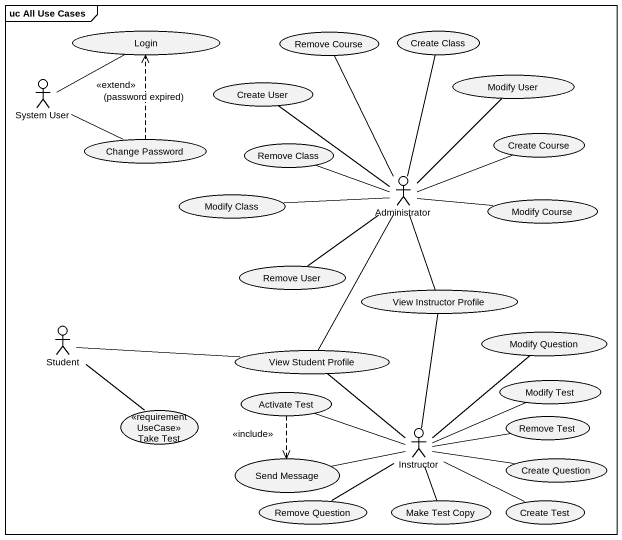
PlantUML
@startuml
mainframe uc All Use Cases
usecase Login
usecase "Remove Course" as Remove_Course
usecase "Create Class" as Create_Class
usecase "Modify User" as Modify_User
actor "System User" as System_User
usecase "Create User" as Create_User
usecase "Change Password" as Change_Password
usecase "Remove Class" as Remove_Class
usecase "Create Course" as Create_Course
actor Administrator
usecase "Modify Class" as Modify_Class
usecase "Modify Course" as Modify_Course
usecase "Remove User" as Remove_User
usecase "View Instructor Profile" as View_Instructor_Profile
actor Student
usecase "Modify Question" as Modify_Question
usecase "View Student Profile" as View_Student_Profile
usecase "Modify Test" as Modify_Test
usecase "Take Test" as Take_Test <<requirementUseCase>>
usecase "Activate Test" as Activate_Test
usecase "Remove Test" as Remove_Test
usecase "Send Message" as Send_Message
actor Instructor
usecase "Create Question" as Create_Question
usecase "Remove Question" as Remove_Question
usecase "Make Test Copy" as Make_Test_Copy
usecase "Create Test" as Create_Test
System_User -right- Login
System_User -right- Change_Password
Change_Password .up.> Login : <<extend>>\n(password expired)
Administrator -up- Remove_Course
Administrator -up- Create_Class
Administrator -up- Modify_User
Administrator -up- Create_User
Administrator -left- Remove_Class
Administrator -right- Create_Course
Administrator -left- Modify_Class
Administrator -right- Modify_Course
Administrator -- Remove_User
Administrator -- View_Instructor_Profile
Administrator -- View_Student_Profile
Student -right- View_Student_Profile
Student -- Take_Test
Activate_Test ..> Send_Message : <<include>>
Instructor -up- View_Instructor_Profile
Instructor -up- Modify_Question
Instructor -up- View_Student_Profile
Instructor -right- Modify_Test
Instructor -left- Activate_Test
Instructor -right- Remove_Test
Instructor -left- Send_Message
Instructor -right- Create_Question
Instructor -- Remove_Question
Instructor -- Make_Test_Copy
Instructor -right- Create_Test
@enduml
